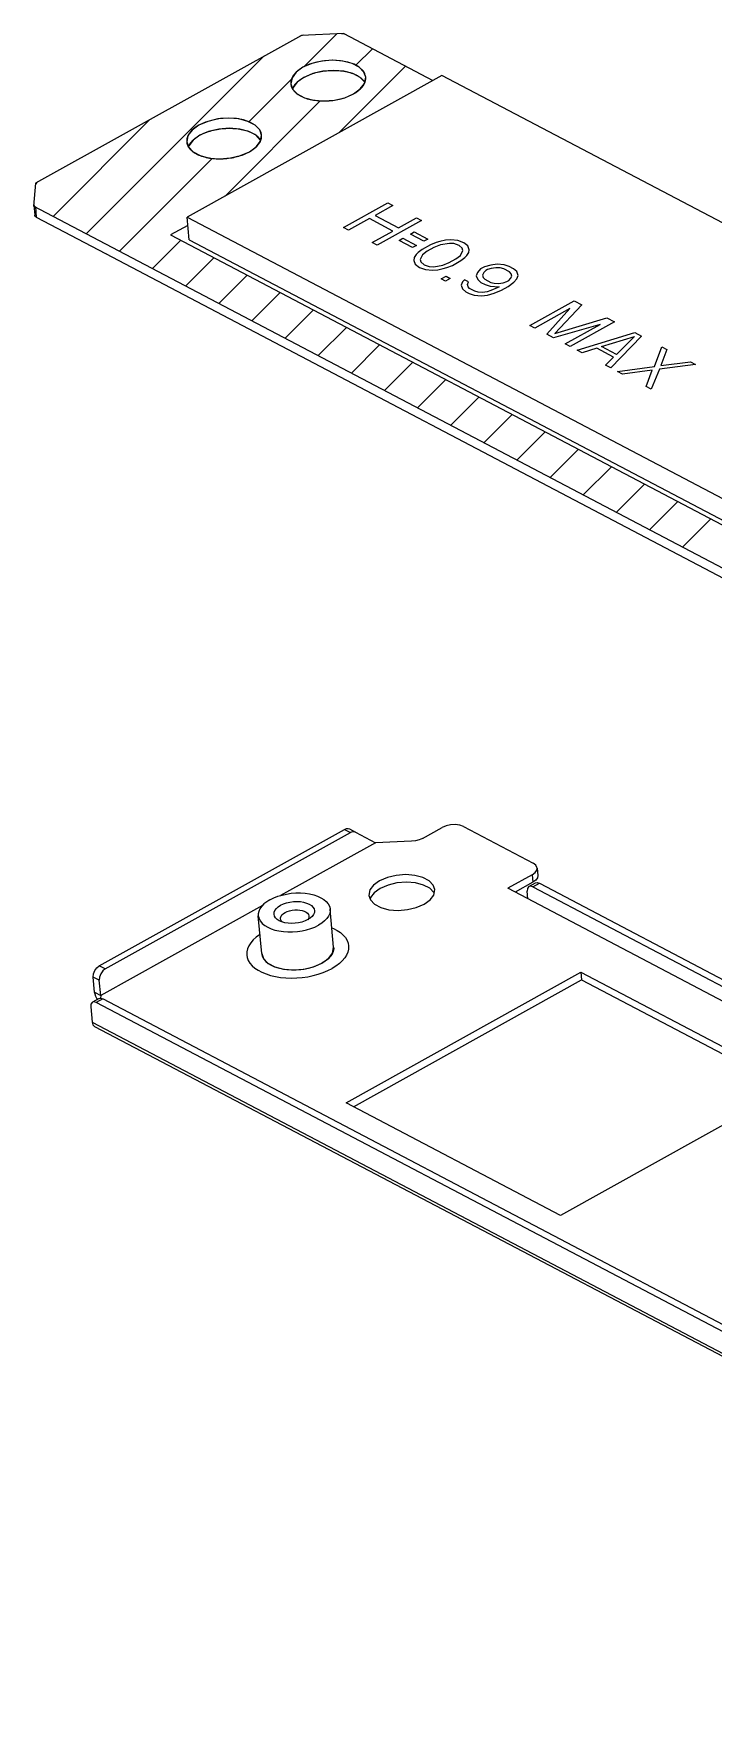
# Model space of a CAD drawing. Header units: millimetres. Extents: x 0 to 594, y 0 to 420.
# Drawn here: x 393.7 to 416.3, y 174.2 to 230.2 of the extents above; entities that cross this region are included whole.
import ezdxf

# ---------------------------------------------------------------- set-up
doc = ezdxf.new("R2010")
doc.units = ezdxf.units.MM
doc.header["$LTSCALE"] = 32.67
doc.layers.add('ASSEM_MEM', color=7, linetype='CONTINUOUS')

msp = doc.modelspace()

# ---------------------------------------------------------------- linework, layer by layer
at = {"layer": 'ASSEM_MEM', "color": 7, "linetype": 'CONTINUOUS'}
for p, q in [((402.619, 230.12), (393.782, 225.206)), ((404.027, 230.177), (402.619, 230.12)), ((402.694, 229.071), (403.79, 230.167)), ((404.027, 230.177), (406.989, 228.62)), ((395.466, 223.524), (401.367, 229.425)), ((404.431, 229.128), (404.979, 229.676)), ((402.67, 229.058), (402.444, 228.896)), ((403.866, 226.883), (406.081, 229.097)), ((404.755, 228.729), (404.696, 228.899)), ((407.288, 228.786), (398.819, 224.076)), ((400.872, 227.249), (402.285, 228.662)), ((402.319, 228.341), (402.323, 228.335)), ((402.336, 228.375), (402.327, 228.33)), ((402.331, 228.365), (402.336, 228.376)), ((402.475, 228.559), (402.336, 228.375)), ((402.47, 228.555), (402.475, 228.56)), ((402.7, 228.722), (402.475, 228.559)), ((404.723, 228.566), (404.571, 228.724)), ((404.714, 228.521), (404.719, 228.532)), ((404.724, 228.567), (404.727, 228.561)), ((420.765, 221.702), (407.288, 228.786)), ((400.081, 224.778), (403.246, 227.943)), ((394.365, 224.102), (397.582, 227.32)), ((399.208, 227.133), (398.983, 226.971)), ((399.014, 226.635), (398.875, 226.45)), ((399.009, 226.63), (399.014, 226.635)), ((399.239, 226.797), (399.014, 226.635)), ((401.262, 226.641), (401.11, 226.799)), ((401.294, 226.804), (401.235, 226.974)), ((401.253, 226.596), (401.258, 226.607)), ((401.262, 226.642), (401.266, 226.637)), ((396.568, 222.945), (399.652, 226.03)), ((398.858, 226.416), (398.862, 226.41)), ((398.875, 226.45), (398.866, 226.405)), ((398.87, 226.44), (398.875, 226.451)), ((393.782, 225.206), (393.717, 224.443)), ((393.781, 225.198), (393.797, 225.215)), ((437.092, 201.646), (393.717, 224.443)), ((393.721, 224.488), (393.721, 224.478)), ((393.721, 224.478), (393.752, 224.141)), ((393.773, 224.414), (393.803, 224.077)), ((404.019, 223.732), (405.492, 224.551)), ((405.66, 224.463), (405.065, 224.132)), ((405.492, 224.551), (405.66, 224.463)), ((393.803, 224.077), (396.101, 222.87)), ((398.843, 223.804), (398.269, 223.484)), ((398.887, 223.319), (398.819, 224.076)), ((398.819, 224.076), (416.632, 214.713)), ((404.877, 224.027), (404.187, 223.644)), ((405.661, 223.615), (404.877, 224.027)), ((405.065, 224.132), (405.849, 223.72)), ((406.613, 223.963), (405.14, 223.143)), ((405.849, 223.72), (406.445, 224.051)), ((406.445, 224.051), (406.613, 223.963)), ((397.669, 222.366), (398.609, 223.306)), ((398.269, 223.484), (417.024, 213.627)), ((398.887, 223.319), (416.701, 213.956)), ((404.187, 223.644), (404.019, 223.732)), ((404.972, 223.232), (405.661, 223.615)), ((405.14, 223.143), (404.972, 223.232)), ((405.865, 223.305), (405.991, 223.374)), ((406.313, 223.069), (405.865, 223.305)), ((405.991, 223.374), (406.439, 223.139)), ((406.241, 223.514), (406.367, 223.583)), ((406.689, 223.278), (406.241, 223.514)), ((406.367, 223.583), (406.815, 223.348)), ((406.815, 223.348), (406.689, 223.278)), ((407.098, 223.233), (406.913, 223.16)), ((407.22, 223.27), (407.098, 223.233)), ((407.402, 223.311), (407.22, 223.27)), ((407.58, 223.319), (407.402, 223.311)), ((407.814, 223.297), (407.58, 223.319)), ((408.013, 223.226), (407.814, 223.297)), ((408.15, 223.121), (408.013, 223.226)), ((396.108, 222.874), (396.101, 222.87)), ((396.101, 222.87), (433.761, 203.076)), ((398.77, 221.787), (399.71, 222.727)), ((406.439, 223.139), (406.313, 223.069)), ((406.367, 222.736), (406.357, 222.639)), ((406.437, 222.835), (406.367, 222.736)), ((406.503, 222.902), (406.437, 222.835)), ((406.631, 223.004), (406.503, 222.902)), ((406.643, 222.828), (406.567, 222.665)), ((406.567, 222.665), (406.588, 222.586)), ((406.913, 223.16), (406.631, 223.004)), ((406.803, 222.947), (406.643, 222.828)), ((407.022, 223.069), (406.803, 222.947)), ((407.238, 223.159), (407.022, 223.069)), ((407.538, 223.205), (407.238, 223.159)), ((407.531, 222.565), (407.75, 222.687)), ((407.685, 223.196), (407.538, 223.205)), ((407.856, 223.139), (407.685, 223.196)), ((407.75, 222.687), (407.91, 222.806)), ((407.965, 223.048), (407.856, 223.139)), ((407.91, 222.806), (407.986, 222.969)), ((407.922, 222.63), (408.05, 222.732)), ((407.986, 222.969), (407.965, 223.048)), ((408.05, 222.732), (408.116, 222.799)), ((408.116, 222.799), (408.186, 222.898)), ((408.196, 222.995), (408.15, 223.121)), ((408.186, 222.898), (408.196, 222.995)), ((399.872, 221.208), (400.811, 222.148)), ((406.357, 222.639), (406.403, 222.513)), ((406.403, 222.513), (406.54, 222.407)), ((406.54, 222.407), (406.74, 222.337)), ((406.588, 222.586), (406.697, 222.495)), ((406.697, 222.495), (406.868, 222.438)), ((406.74, 222.337), (406.974, 222.315)), ((406.868, 222.438), (407.015, 222.429)), ((406.974, 222.315), (407.152, 222.323)), ((407.015, 222.429), (407.315, 222.475)), ((407.152, 222.323), (407.333, 222.364)), ((407.268, 222.025), (407.425, 222.112)), ((407.315, 222.475), (407.531, 222.565)), ((407.333, 222.364), (407.455, 222.401)), ((407.425, 222.112), (407.565, 222.038)), ((407.455, 222.401), (407.64, 222.474)), ((407.64, 222.474), (407.922, 222.63)), ((408.472, 222.24), (408.431, 222.126)), ((408.431, 222.126), (408.477, 222)), ((408.573, 222.356), (408.472, 222.24)), ((408.698, 222.426), (408.573, 222.356)), ((408.678, 222.233), (408.64, 222.151)), ((408.64, 222.151), (408.661, 222.072)), ((408.744, 222.3), (408.678, 222.233)), ((408.911, 222.484), (408.698, 222.426)), ((408.807, 222.335), (408.744, 222.3)), ((408.929, 222.372), (408.807, 222.335)), ((409.12, 222.509), (408.911, 222.484)), ((409.079, 222.395), (408.929, 222.372)), ((409.225, 222.386), (409.079, 222.395)), ((409.354, 222.488), (409.12, 222.509)), ((409.341, 222.359), (409.225, 222.386)), ((409.537, 222.256), (409.341, 222.359)), ((409.525, 222.432), (409.354, 222.488)), ((409.666, 222.358), (409.525, 222.432)), ((409.59, 222.195), (409.537, 222.256)), ((409.573, 222.034), (409.611, 222.115)), ((409.611, 222.115), (409.59, 222.195)), ((409.774, 222.267), (409.666, 222.358)), ((409.82, 222.141), (409.774, 222.267)), ((409.779, 222.027), (409.82, 222.141)), ((400.973, 220.63), (401.913, 221.569)), ((407.408, 221.951), (407.268, 222.025)), ((407.565, 222.038), (407.408, 221.951)), ((407.967, 221.929), (407.926, 221.815)), ((407.926, 221.815), (407.972, 221.689)), ((408.033, 221.996), (407.967, 221.929)), ((407.972, 221.689), (408.081, 221.598)), ((408.173, 221.922), (408.033, 221.996)), ((408.081, 221.598), (408.193, 221.539)), ((408.135, 221.84), (408.173, 221.922)), ((408.157, 221.761), (408.135, 221.84)), ((408.209, 221.7), (408.157, 221.761)), ((408.193, 221.539), (408.364, 221.483)), ((408.377, 221.611), (408.209, 221.7)), ((408.493, 221.585), (408.377, 221.611)), ((408.477, 222), (408.585, 221.909)), ((408.639, 221.575), (408.493, 221.585)), ((408.585, 221.909), (408.725, 221.835)), ((408.789, 221.598), (408.639, 221.575)), ((408.661, 222.072), (408.714, 222.011)), ((408.714, 222.011), (408.91, 221.908)), ((408.725, 221.835), (408.897, 221.779)), ((408.911, 221.636), (408.789, 221.598)), ((408.807, 221.487), (409.02, 221.545)), ((408.897, 221.779), (409.19, 221.76)), ((408.91, 221.908), (409.025, 221.881)), ((409.128, 221.725), (408.911, 221.636)), ((409.02, 221.545), (409.268, 221.652)), ((409.025, 221.881), (409.172, 221.872)), ((409.19, 221.76), (409.128, 221.725)), ((409.172, 221.872), (409.322, 221.894)), ((409.268, 221.652), (409.487, 221.774)), ((409.322, 221.894), (409.444, 221.932)), ((409.444, 221.932), (409.507, 221.967)), ((409.487, 221.774), (409.678, 221.911)), ((409.507, 221.967), (409.573, 222.034)), ((409.678, 221.911), (409.779, 222.027)), ((402.074, 220.051), (403.014, 220.991)), ((408.364, 221.483), (408.598, 221.461)), ((408.598, 221.461), (408.807, 221.487)), ((410.209, 220.479), (411.682, 221.298)), ((411.537, 221.035), (410.377, 220.391)), ((410.77, 220.185), (411.537, 221.035)), ((411.934, 221.166), (411.038, 220.213)), ((411.682, 221.298), (411.934, 221.166)), ((403.175, 219.472), (404.115, 220.412)), ((410.377, 220.391), (410.209, 220.479)), ((412.545, 220.505), (410.994, 220.067)), ((411.038, 220.213), (412.775, 220.724)), ((411.386, 219.861), (412.545, 220.505)), ((413.027, 220.591), (411.554, 219.772)), ((412.775, 220.724), (413.027, 220.591)), ((410.994, 220.067), (410.77, 220.185)), ((411.554, 219.772), (411.386, 219.861)), ((411.778, 219.655), (413.699, 220.238)), ((412.587, 219.771), (413.686, 220.11)), ((413.923, 220.12), (412.898, 219.066)), ((413.686, 220.11), (413.091, 219.506)), ((413.699, 220.238), (413.923, 220.12)), ((404.277, 218.893), (405.217, 219.833)), ((411.946, 219.566), (411.778, 219.655)), ((412.434, 219.716), (411.946, 219.566)), ((412.994, 219.422), (412.434, 219.716)), ((413.091, 219.506), (412.587, 219.771)), ((412.73, 219.154), (412.994, 219.422)), ((414.35, 219.116), (414.595, 219.767)), ((414.763, 219.679), (414.56, 219.141)), ((414.595, 219.767), (414.763, 219.679)), ((405.378, 218.314), (406.318, 219.254)), ((412.898, 219.066), (412.73, 219.154)), ((413.122, 218.948), (414.35, 219.116)), ((413.29, 218.86), (413.122, 218.948)), ((414.278, 218.985), (413.29, 218.86)), ((414.075, 218.447), (414.278, 218.985)), ((414.519, 219.028), (414.243, 218.359)), ((415.715, 219.178), (414.519, 219.028)), ((414.56, 219.141), (415.547, 219.267)), ((415.547, 219.267), (415.715, 219.178)), ((406.479, 217.736), (407.419, 218.675)), ((414.243, 218.359), (414.075, 218.447)), ((407.58, 217.157), (408.52, 218.097)), ((408.682, 216.578), (409.622, 217.518)), ((409.783, 215.999), (410.723, 216.939)), ((410.884, 215.42), (411.824, 216.36)), ((411.986, 214.841), (412.925, 215.781)), ((413.087, 214.263), (414.027, 215.203)), ((414.188, 213.684), (415.128, 214.624)), ((415.289, 213.105), (416.229, 214.045)), ((395.896, 199.188), (404.053, 203.724)), ((404.053, 203.724), (404.254, 203.618)), ((404.215, 203.737), (404.417, 203.631)), ((404.417, 203.631), (405.077, 203.281)), ((406.638, 203.422), (407.296, 203.788)), ((408, 203.816), (410.319, 202.597)), ((396.098, 199.082), (404.254, 203.618)), ((405.077, 203.281), (401.919, 201.525)), ((406.279, 203.329), (405.077, 203.281)), ((410.287, 202.215), (409.477, 201.765)), ((410.31, 201.963), (409.722, 201.636)), ((410.287, 202.215), (410.385, 202.287)), ((410.287, 202.215), (410.31, 201.963)), ((410.407, 202.035), (410.31, 201.963)), ((410.449, 202.437), (410.472, 202.185)), ((404.918, 201.455), (404.906, 201.392)), ((405.041, 201.618), (404.918, 201.455)), ((405.239, 201.761), (405.041, 201.618)), ((407.022, 201.62), (406.885, 201.763)), ((407.028, 201.604), (407.022, 201.62)), ((424.266, 193.992), (409.477, 201.765)), ((410.149, 201.412), (410.126, 201.664)), ((410.182, 201.82), (410.403, 201.943)), ((410.305, 201.81), (410.526, 201.933)), ((410.305, 201.81), (423.346, 194.956)), ((410.526, 201.933), (423.567, 195.079)), ((401.325, 201.194), (395.945, 198.202)), ((401.299, 199.591), (401.185, 200.853)), ((403.689, 199.808), (403.575, 201.069)), ((402.851, 200.753), (402.829, 200.72)), ((396.098, 199.082), (395.896, 199.188)), ((395.9, 198.707), (395.698, 198.813)), ((395.744, 198.308), (395.698, 198.813)), ((395.945, 198.202), (395.9, 198.707)), ((404.103, 194.632), (411.91, 198.973)), ((404.348, 194.503), (411.932, 198.721)), ((411.91, 198.973), (419.035, 195.228)), ((411.91, 198.973), (411.932, 198.721)), ((411.932, 198.721), (418.813, 195.104)), ((395.891, 198.1), (395.67, 197.978)), ((395.744, 198.308), (395.945, 198.202)), ((396.014, 198.091), (395.793, 197.968)), ((395.945, 198.202), (395.938, 198.112)), ((439.254, 175.364), (396.014, 198.091)), ((395.615, 197.821), (395.66, 197.317)), ((439.033, 175.241), (395.793, 197.968)), ((395.66, 197.317), (439.304, 174.378)), ((395.742, 197.174), (439.385, 174.236)), ((419.035, 195.228), (411.229, 190.887)), ((411.229, 190.887), (404.103, 194.632))]:
    msp.add_line(p, q, dxfattribs=at)
for points in [[(402.701, 230.124), (402.649, 230.118), (402.6, 230.105), (402.558, 230.086)], [(404.083, 230.147), (404.043, 230.163), (403.996, 230.172), (403.945, 230.173)], [(402.67, 229.058), (402.544, 228.979), (402.439, 228.891), (402.358, 228.798), (402.301, 228.701), (402.269, 228.602), (402.265, 228.503)], [(402.444, 228.896), (402.305, 228.711), (402.265, 228.503)], [(404.696, 228.899), (404.541, 229.06), (404.301, 229.186), (403.998, 229.266), (403.655, 229.292), (403.301, 229.265), (402.963, 229.184), (402.67, 229.058)], [(404.666, 228.942), (404.541, 229.06), (404.37, 229.158), (404.156, 229.232), (403.916, 229.277), (403.658, 229.292), (403.388, 229.277), (403.129, 229.231), (402.887, 229.158), (402.67, 229.058)], [(404.571, 228.724), (404.332, 228.85), (404.029, 228.929), (403.686, 228.956), (403.331, 228.928), (402.993, 228.848), (402.7, 228.722)], [(402.7, 228.722), (402.743, 228.744), (402.79, 228.768), (402.84, 228.79), (402.887, 228.81), (402.94, 228.83), (402.994, 228.848)], [(402.994, 228.848), (403.046, 228.864), (403.102, 228.88), (403.156, 228.894), (403.214, 228.907), (403.273, 228.918), (403.333, 228.929)], [(403.333, 228.929), (403.389, 228.937), (403.449, 228.944), (403.506, 228.949), (403.567, 228.953), (403.628, 228.955), (403.688, 228.956)], [(403.688, 228.956), (403.744, 228.955), (403.803, 228.953), (403.858, 228.95), (403.917, 228.944), (403.975, 228.937), (404.03, 228.929)], [(404.03, 228.929), (404.082, 228.92), (404.136, 228.908), (404.185, 228.896), (404.236, 228.882), (404.286, 228.866), (404.332, 228.849)], [(404.332, 228.849), (404.356, 228.84), (404.382, 228.829), (404.407, 228.818), (404.432, 228.807), (404.453, 228.796), (404.478, 228.783)], [(404.755, 228.729), (404.75, 228.764), (404.741, 228.801), (404.728, 228.837), (404.712, 228.872), (404.691, 228.907), (404.666, 228.942)], [(402.265, 228.503), (402.323, 228.334), (402.479, 228.173), (402.718, 228.047), (403.022, 227.967), (403.364, 227.94), (403.719, 227.968), (404.057, 228.048), (404.35, 228.175)], [(402.265, 228.503), (402.268, 228.478), (402.274, 228.45), (402.282, 228.423), (402.292, 228.396), (402.304, 228.37), (402.319, 228.341)], [(402.321, 228.341), (402.322, 228.343), (402.324, 228.348), (402.326, 228.352), (402.327, 228.355), (402.329, 228.359), (402.331, 228.365)], [(402.323, 228.335), (402.324, 228.333), (402.327, 228.329), (402.328, 228.326), (402.331, 228.322), (402.333, 228.32), (402.336, 228.316)], [(402.336, 228.376), (402.347, 228.397), (402.359, 228.418), (402.372, 228.438), (402.386, 228.459), (402.403, 228.481), (402.42, 228.502)], [(402.336, 228.316), (402.351, 228.295), (402.368, 228.274), (402.386, 228.254), (402.405, 228.234), (402.426, 228.215), (402.448, 228.196)], [(402.42, 228.502), (402.426, 228.509), (402.434, 228.518), (402.442, 228.526), (402.45, 228.535), (402.459, 228.544), (402.47, 228.555)], [(402.475, 228.56), (402.492, 228.575), (402.511, 228.592), (402.528, 228.606), (402.549, 228.623), (402.568, 228.637), (402.591, 228.654)], [(402.591, 228.654), (402.608, 228.666), (402.626, 228.677), (402.644, 228.689), (402.662, 228.7), (402.681, 228.711), (402.7, 228.722)], [(404.35, 228.175), (404.575, 228.337), (404.714, 228.522), (404.755, 228.729)], [(404.35, 228.175), (404.391, 228.198), (404.433, 228.225), (404.47, 228.25), (404.508, 228.279), (404.541, 228.305), (404.575, 228.336)], [(404.478, 228.783), (404.492, 228.775), (404.509, 228.765), (404.525, 228.755), (404.541, 228.745), (404.556, 228.734), (404.571, 228.724)], [(404.571, 228.724), (404.576, 228.72), (404.581, 228.716), (404.586, 228.713), (404.591, 228.709), (404.595, 228.706), (404.602, 228.7)], [(404.575, 228.336), (404.584, 228.345), (404.592, 228.354), (404.603, 228.364), (404.611, 228.373), (404.621, 228.384), (404.63, 228.394)], [(404.602, 228.7), (404.615, 228.689), (404.628, 228.678), (404.641, 228.666), (404.653, 228.654), (404.664, 228.642), (404.675, 228.63)], [(404.63, 228.394), (404.647, 228.414), (404.662, 228.435), (404.676, 228.455), (404.69, 228.476), (404.703, 228.499), (404.714, 228.521)], [(404.675, 228.63), (404.681, 228.624), (404.688, 228.616), (404.694, 228.608), (404.701, 228.6), (404.707, 228.591), (404.715, 228.581)], [(404.715, 228.581), (404.716, 228.579), (404.717, 228.577), (404.719, 228.574), (404.72, 228.572), (404.722, 228.57), (404.724, 228.567)], [(404.719, 228.532), (404.722, 228.539), (404.726, 228.548), (404.73, 228.558), (404.733, 228.567), (404.736, 228.576), (404.74, 228.588)], [(404.74, 228.588), (404.742, 228.595), (404.745, 228.605), (404.747, 228.614), (404.749, 228.624), (404.751, 228.633), (404.753, 228.645)], [(404.753, 228.645), (404.754, 228.659), (404.755, 228.673), (404.756, 228.687), (404.756, 228.701), (404.756, 228.715), (404.755, 228.729)], [(402.448, 228.196), (402.453, 228.193), (402.457, 228.189), (402.462, 228.185), (402.467, 228.182), (402.472, 228.178), (402.479, 228.173)], [(402.479, 228.173), (402.512, 228.15), (402.549, 228.127), (402.586, 228.106), (402.628, 228.085), (402.672, 228.065), (402.718, 228.047)], [(402.718, 228.047), (402.762, 228.031), (402.812, 228.015), (402.859, 228.002), (402.912, 227.989), (402.966, 227.977), (403.02, 227.968)], [(403.02, 227.968), (403.073, 227.96), (403.13, 227.953), (403.184, 227.947), (403.244, 227.943), (403.303, 227.941), (403.363, 227.94)], [(403.363, 227.94), (403.419, 227.941), (403.48, 227.943), (403.536, 227.947), (403.597, 227.952), (403.658, 227.959), (403.717, 227.968)], [(403.717, 227.968), (403.773, 227.977), (403.832, 227.989), (403.886, 228.001), (403.944, 228.015), (404.001, 228.031), (404.056, 228.048)], [(404.056, 228.048), (404.106, 228.065), (404.159, 228.085), (404.21, 228.106), (404.256, 228.127), (404.304, 228.15), (404.35, 228.175)], [(399.208, 227.133), (399.083, 227.054), (398.978, 226.966), (398.896, 226.873), (398.839, 226.776), (398.808, 226.677), (398.804, 226.579)], [(401.204, 227.017), (401.08, 227.135), (400.908, 227.233), (400.694, 227.307), (400.455, 227.352), (400.196, 227.368), (399.927, 227.352), (399.668, 227.306), (399.426, 227.233), (399.208, 227.133)], [(401.235, 226.974), (401.079, 227.135), (400.84, 227.261), (400.537, 227.341), (400.194, 227.368), (399.839, 227.34), (399.502, 227.26), (399.208, 227.133)], [(398.983, 226.971), (398.844, 226.786), (398.804, 226.579)], [(398.804, 226.579), (398.862, 226.409), (399.018, 226.248), (399.257, 226.122), (399.56, 226.042), (399.903, 226.015), (400.258, 226.043), (400.596, 226.124), (400.889, 226.25)], [(398.804, 226.579), (398.807, 226.553), (398.813, 226.525), (398.82, 226.498), (398.83, 226.471), (398.842, 226.445), (398.858, 226.416)], [(398.875, 226.451), (398.886, 226.472), (398.898, 226.493), (398.911, 226.513), (398.925, 226.534), (398.942, 226.557), (398.959, 226.577)], [(398.959, 226.577), (398.965, 226.584), (398.973, 226.593), (398.981, 226.602), (398.989, 226.61), (398.998, 226.619), (399.009, 226.63)], [(399.014, 226.635), (399.03, 226.65), (399.05, 226.667), (399.067, 226.682), (399.088, 226.698), (399.106, 226.712), (399.13, 226.729)], [(399.13, 226.729), (399.147, 226.741), (399.165, 226.752), (399.183, 226.764), (399.201, 226.775), (399.22, 226.786), (399.239, 226.797)], [(401.11, 226.799), (400.871, 226.925), (400.567, 227.004), (400.225, 227.031), (399.87, 227.003), (399.532, 226.923), (399.239, 226.797)], [(399.239, 226.797), (399.281, 226.82), (399.329, 226.843), (399.379, 226.865), (399.426, 226.885), (399.479, 226.905), (399.533, 226.923)], [(399.533, 226.923), (399.585, 226.939), (399.641, 226.955), (399.694, 226.969), (399.753, 226.982), (399.812, 226.994), (399.872, 227.004)], [(399.872, 227.004), (399.928, 227.012), (399.988, 227.019), (400.045, 227.024), (400.106, 227.028), (400.166, 227.03), (400.226, 227.031)], [(400.226, 227.031), (400.282, 227.031), (400.342, 227.028), (400.397, 227.025), (400.456, 227.019), (400.513, 227.012), (400.569, 227.004)], [(400.569, 227.004), (400.62, 226.995), (400.675, 226.983), (400.724, 226.971), (400.775, 226.957), (400.825, 226.941), (400.871, 226.924)], [(400.871, 226.924), (400.895, 226.915), (400.921, 226.905), (400.946, 226.893), (400.971, 226.882), (400.992, 226.871), (401.017, 226.858)], [(400.889, 226.25), (401.114, 226.412), (401.253, 226.597), (401.294, 226.804)], [(401.017, 226.858), (401.031, 226.85), (401.048, 226.84), (401.064, 226.83), (401.08, 226.82), (401.095, 226.809), (401.11, 226.799)], [(401.11, 226.799), (401.115, 226.795), (401.12, 226.792), (401.125, 226.788), (401.129, 226.784), (401.134, 226.781), (401.141, 226.775)], [(401.141, 226.775), (401.154, 226.764), (401.167, 226.753), (401.18, 226.741), (401.192, 226.729), (401.203, 226.718), (401.214, 226.706)], [(401.169, 226.469), (401.185, 226.49), (401.201, 226.51), (401.215, 226.53), (401.228, 226.551), (401.242, 226.574), (401.253, 226.596)], [(401.294, 226.804), (401.289, 226.839), (401.28, 226.876), (401.267, 226.912), (401.25, 226.947), (401.23, 226.982), (401.204, 227.017)], [(401.214, 226.706), (401.22, 226.699), (401.227, 226.691), (401.233, 226.683), (401.24, 226.675), (401.246, 226.666), (401.253, 226.656)], [(401.253, 226.656), (401.255, 226.654), (401.256, 226.652), (401.258, 226.65), (401.259, 226.647), (401.26, 226.645), (401.262, 226.642)], [(401.258, 226.607), (401.261, 226.614), (401.265, 226.623), (401.269, 226.633), (401.272, 226.642), (401.275, 226.652), (401.279, 226.663)], [(401.279, 226.663), (401.281, 226.67), (401.283, 226.68), (401.286, 226.689), (401.288, 226.699), (401.289, 226.708), (401.291, 226.72)], [(401.291, 226.72), (401.293, 226.734), (401.294, 226.748), (401.295, 226.762), (401.295, 226.776), (401.295, 226.79), (401.294, 226.804)], [(398.86, 226.416), (398.861, 226.418), (398.863, 226.423), (398.865, 226.428), (398.866, 226.43), (398.868, 226.435), (398.87, 226.44)], [(398.862, 226.41), (398.863, 226.408), (398.866, 226.404), (398.867, 226.402), (398.87, 226.397), (398.871, 226.395), (398.874, 226.391)], [(398.874, 226.391), (398.89, 226.37), (398.906, 226.349), (398.925, 226.329), (398.944, 226.309), (398.965, 226.29), (398.987, 226.271)], [(398.987, 226.271), (398.992, 226.268), (398.996, 226.264), (399.001, 226.26), (399.006, 226.257), (399.01, 226.253), (399.018, 226.248)], [(399.018, 226.248), (399.05, 226.225), (399.088, 226.202), (399.125, 226.181), (399.167, 226.16), (399.211, 226.14), (399.257, 226.122)], [(399.257, 226.122), (399.301, 226.106), (399.351, 226.09), (399.398, 226.077), (399.451, 226.064), (399.505, 226.052), (399.559, 226.043)], [(399.559, 226.043), (399.611, 226.035), (399.669, 226.028), (399.723, 226.023), (399.782, 226.019), (399.842, 226.016), (399.901, 226.015)], [(399.901, 226.015), (399.958, 226.016), (400.018, 226.018), (400.075, 226.022), (400.136, 226.027), (400.196, 226.035), (400.256, 226.043)], [(400.256, 226.043), (400.312, 226.052), (400.371, 226.064), (400.425, 226.076), (400.483, 226.09), (400.539, 226.106), (400.595, 226.123)], [(400.595, 226.123), (400.645, 226.14), (400.698, 226.16), (400.749, 226.181), (400.795, 226.202), (400.843, 226.225), (400.889, 226.25)], [(400.889, 226.25), (400.93, 226.274), (400.972, 226.3), (401.009, 226.325), (401.047, 226.354), (401.079, 226.381), (401.114, 226.411)], [(401.114, 226.411), (401.123, 226.42), (401.131, 226.429), (401.142, 226.44), (401.15, 226.448), (401.16, 226.459), (401.169, 226.469)], [(393.843, 225.24), (393.809, 225.216), (393.787, 225.189), (393.778, 225.161)], [(393.721, 224.478), (393.726, 224.46), (393.743, 224.435), (393.773, 224.414)], [(393.756, 224.124), (393.755, 224.126), (393.754, 224.129), (393.753, 224.132), (393.752, 224.135), (393.752, 224.138), (393.752, 224.141)], [(393.803, 224.077), (393.774, 224.098), (393.756, 224.124), (393.752, 224.141)], [(393.774, 224.098), (393.77, 224.102), (393.766, 224.106), (393.763, 224.11), (393.76, 224.115), (393.758, 224.119), (393.756, 224.124)], [(393.785, 224.089), (393.783, 224.09), (393.782, 224.091), (393.779, 224.093), (393.778, 224.095), (393.776, 224.097), (393.774, 224.098)], [(393.794, 224.083), (393.793, 224.084), (393.791, 224.085), (393.79, 224.085), (393.788, 224.087), (393.787, 224.087), (393.785, 224.089)], [(393.803, 224.077), (393.802, 224.078), (393.8, 224.079), (393.799, 224.08), (393.797, 224.081), (393.796, 224.082), (393.794, 224.083)], [(404.053, 203.724), (404.111, 203.748), (404.166, 203.752), (404.215, 203.737)], [(404.417, 203.631), (404.368, 203.646), (404.312, 203.642), (404.254, 203.618)], [(408, 203.816), (407.878, 203.86), (407.732, 203.88), (407.576, 203.874), (407.426, 203.842), (407.296, 203.788)], [(406.638, 203.422), (406.532, 203.375), (406.409, 203.343), (406.279, 203.329)], [(410.449, 202.437), (410.447, 202.454), (410.405, 202.532), (410.319, 202.597)], [(405.216, 202.013), (405.018, 201.87), (404.896, 201.708), (404.86, 201.525)], [(407.051, 201.724), (407, 201.873), (406.863, 202.015), (406.652, 202.125), (406.385, 202.195), (406.084, 202.219), (405.771, 202.195), (405.474, 202.124), (405.216, 202.013)], [(406.885, 201.763), (406.675, 201.873), (406.408, 201.943), (406.106, 201.967), (405.794, 201.942), (405.497, 201.872), (405.239, 201.761)], [(410.385, 202.287), (410.439, 202.369), (410.449, 202.437)], [(410.403, 201.943), (410.451, 201.954), (410.526, 201.933)], [(410.472, 202.185), (410.462, 202.117), (410.407, 202.035)], [(401.573, 201.385), (401.696, 201.446), (401.83, 201.498), (401.973, 201.541), (402.123, 201.574), (402.278, 201.597), (402.434, 201.608), (402.59, 201.609), (402.742, 201.599), (402.888, 201.577), (403.025, 201.545), (403.151, 201.504), (403.264, 201.452), (403.361, 201.393), (403.442, 201.326), (403.505, 201.253), (403.549, 201.175), (403.572, 201.093), (403.575, 201.069)], [(404.86, 201.525), (404.911, 201.376), (405.048, 201.234), (405.259, 201.123), (405.526, 201.053), (405.828, 201.029), (406.14, 201.054), (406.437, 201.124), (406.695, 201.236)], [(406.695, 201.236), (406.893, 201.378), (407.016, 201.541), (407.051, 201.724)], [(410.182, 201.82), (410.169, 201.811), (410.133, 201.752), (410.126, 201.664)], [(410.305, 201.81), (410.23, 201.832), (410.182, 201.82)], [(401.573, 201.385), (401.465, 201.317), (401.372, 201.243), (401.297, 201.165), (401.24, 201.082), (401.202, 200.998), (401.185, 200.913), (401.185, 200.853)], [(401.185, 200.853), (401.188, 200.829), (401.211, 200.747), (401.255, 200.669), (401.318, 200.596), (401.399, 200.529), (401.496, 200.47), (401.609, 200.418), (401.735, 200.377), (401.872, 200.345), (402.018, 200.323), (402.17, 200.313), (402.326, 200.314), (402.482, 200.326), (402.637, 200.348), (402.787, 200.381), (402.93, 200.424), (403.064, 200.477), (403.187, 200.537)], [(401.881, 200.686), (401.812, 200.73), (401.758, 200.783), (401.723, 200.841), (401.708, 200.903), (401.713, 200.966), (401.739, 201.029), (401.784, 201.091), (401.847, 201.148), (401.926, 201.2)], [(401.922, 200.75), (401.924, 200.786), (401.94, 200.833), (401.971, 200.879), (402.017, 200.922), (402.076, 200.961)], [(401.926, 201.2), (402.019, 201.244), (402.124, 201.28), (402.236, 201.306), (402.352, 201.321), (402.469, 201.326), (402.584, 201.32), (402.692, 201.302), (402.791, 201.275), (402.877, 201.237), (402.948, 201.192), (403.002, 201.139), (403.037, 201.081), (403.052, 201.02), (403.047, 200.956), (403.021, 200.893), (402.976, 200.831), (402.921, 200.78)], [(402.076, 200.961), (402.146, 200.994), (402.224, 201.02), (402.308, 201.038), (402.395, 201.048), (402.482, 201.049), (402.566, 201.042), (402.644, 201.026), (402.714, 201.002), (402.773, 200.971), (402.819, 200.934), (402.851, 200.892), (402.867, 200.847), (402.868, 200.836)], [(402.868, 200.836), (402.867, 200.8), (402.851, 200.753)], [(403.575, 201.069), (403.575, 201.009), (403.558, 200.924), (403.52, 200.84), (403.463, 200.757), (403.388, 200.679), (403.295, 200.605), (403.187, 200.537)], [(402.068, 200.62), (401.969, 200.647), (401.881, 200.686)], [(401.981, 200.644), (401.971, 200.652), (401.94, 200.693), (401.924, 200.739), (401.922, 200.75)], [(402.834, 200.723), (402.741, 200.678), (402.636, 200.642), (402.524, 200.616), (402.408, 200.601), (402.291, 200.596), (402.176, 200.602), (402.068, 200.62)], [(402.921, 200.78), (402.913, 200.774), (402.834, 200.723)], [(403.631, 200.448), (403.683, 200.427), (403.806, 200.362), (403.915, 200.289), (404.006, 200.21), (404.08, 200.124), (404.136, 200.033), (404.172, 199.939), (404.187, 199.853)], [(401.241, 200.232), (401.223, 200.221), (401.109, 200.136), (401.012, 200.046), (400.932, 199.952), (400.87, 199.855), (400.827, 199.756), (400.804, 199.657), (400.8, 199.558), (400.801, 199.546)], [(403.301, 199.275), (403.517, 199.431), (403.651, 199.608), (403.689, 199.808)], [(404.187, 199.853), (404.188, 199.841), (404.185, 199.742), (404.162, 199.643), (404.119, 199.544), (404.057, 199.447), (403.977, 199.353), (403.879, 199.262), (403.766, 199.178), (403.637, 199.099)], [(403.689, 199.808), (403.69, 199.747), (403.672, 199.662)], [(395.698, 198.813), (395.706, 198.919), (395.747, 199.028), (395.813, 199.122), (395.896, 199.188)], [(400.801, 199.546), (400.817, 199.46), (400.853, 199.366), (400.908, 199.275), (400.982, 199.189), (401.074, 199.11), (401.182, 199.037), (401.306, 198.972), (401.444, 198.915), (401.594, 198.868), (401.754, 198.83), (401.924, 198.803), (402.099, 198.786), (402.28, 198.78), (402.463, 198.785), (402.646, 198.8), (402.828, 198.826), (403.006, 198.862), (403.178, 198.908), (403.341, 198.963), (403.495, 199.027), (403.637, 199.099)], [(401.299, 199.591), (401.355, 199.428), (401.505, 199.273), (401.734, 199.153), (402.026, 199.076), (402.355, 199.05), (402.695, 199.077), (403.019, 199.154), (403.301, 199.275)], [(401.299, 199.591), (401.302, 199.568), (401.326, 199.486), (401.369, 199.408), (401.432, 199.334), (401.513, 199.267), (401.611, 199.208), (401.723, 199.157), (401.85, 199.115), (401.987, 199.083), (402.132, 199.062), (402.284, 199.051), (402.44, 199.052), (402.596, 199.064), (402.751, 199.086), (402.901, 199.12)], [(402.901, 199.12), (403.045, 199.163), (403.179, 199.215), (403.301, 199.275)], [(403.578, 199.496), (403.502, 199.417), (403.409, 199.343), (403.301, 199.275)], [(403.672, 199.662), (403.635, 199.578), (403.578, 199.496)], [(396.098, 199.082), (396.015, 199.016), (395.948, 198.922), (395.908, 198.813), (395.9, 198.707)], [(395.782, 198.168), (395.757, 198.24), (395.744, 198.308)], [(395.844, 198.065), (395.819, 198.099), (395.782, 198.168)], [(395.892, 198.101), (395.939, 198.112), (396.014, 198.091)], [(395.671, 197.978), (395.657, 197.969), (395.621, 197.91), (395.615, 197.821)], [(395.793, 197.968), (395.718, 197.989), (395.671, 197.978)], [(395.66, 197.317), (395.686, 197.23), (395.742, 197.174)]]:
    msp.add_lwpolyline(points, dxfattribs=at)

doc.saveas('drawing.dxf')
